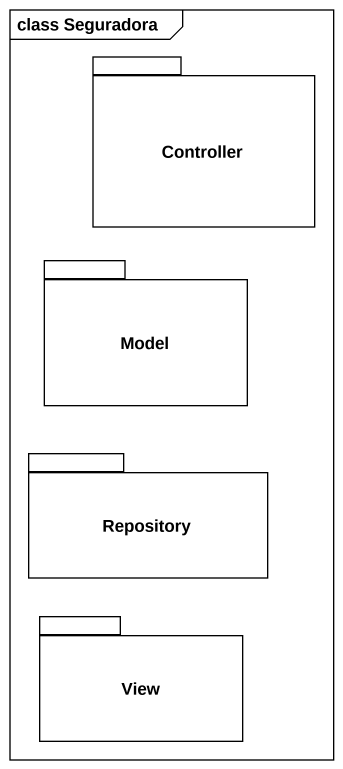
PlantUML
@startuml
mainframe class Seguradora
package Controller {
}
package Model {
}
package Repository {
}
package View {
}
@enduml
